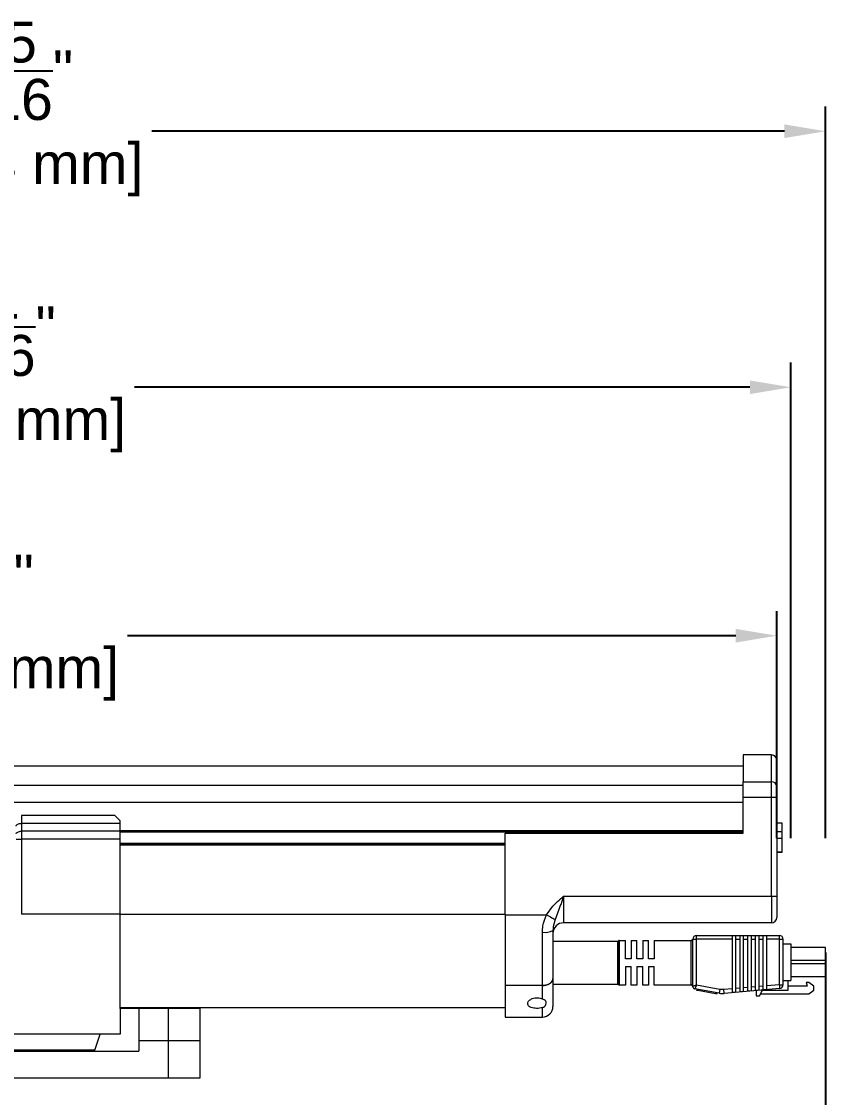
# Model space of a CAD drawing. Header units: inches. Extents: x -0.8 to 21.1, y 0 to 14.4.
# Drawn here: x 5.82 to 11.7, y 6.5 to 14.38 of the extents above; entities that cross this region are included whole.
import ezdxf

# ---------------------------------------------------------------- set-up
doc = ezdxf.new("R2010")
doc.units = ezdxf.units.IN
doc.header["$MEASUREMENT"] = 0
doc.layers.add('DIMENSIONS', color=1, linetype='Continuous')
doc.styles.get("Standard").update_dxf_attribs({"font": 'Arial.ttf'})
doc.dimstyles.new('Big 1IN', dxfattribs={"dimtxt": 0.3, "dimasz": 0.3, "dimexe": 0.18, "dimexo": 0.0625, "dimgap": 0.09, "dimtad": 0, "dimtih": 1, "dimtoh": 1, "dimdec": 5, "dimzin": 0, "dimdsep": 46, "dimlunit": 4, "dimtxsty": 'Standard', "dimcen": 0.5, "dimadec": 0, "dimazin": 0, "dimtfac": 1, "dimtdec": 5, "dimtofl": 0, "dimtmove": 0, "dimatfit": 3, "dimfxl": 1, "dimtolj": 1, "dimtzin": 0, "dimarcsym": 0})

# ---------------------------------------------------------------- blocks, each defined once
blk = doc.blocks.new('*D15')
at = {"layer": 'Defpoints', "color": 0, "transparency": 16777216}
for p in [(-0.6112, 9.883), (-0.6112, 8.3383), (11.3413, 8.3383)]:
    blk.add_point(p, dxfattribs=at)
at = {"layer": 'DIMENSIONS', "color": 0, "lineweight": -2, "transparency": 16777216}
for p, q in [((-0.6112, 8.4008), (-0.6112, 10.063)), ((11.3413, 8.4008), (11.3413, 10.063)), ((-0.3112, 9.883), (4.1393, 9.883)), ((11.0413, 9.883), (6.5908, 9.883))]:
    blk.add_line(p, q, dxfattribs=at)
at = {"layer": 'DIMENSIONS', "color": 0, "transparency": 16777216}
for points in [[(-0.3112, 9.933), (-0.3112, 9.833), (-0.6112, 9.883)], [(11.0413, 9.933), (11.0413, 9.833), (11.3413, 9.883)]]:
    blk.add_solid(points, dxfattribs=at)
at = {"layer": 'DIMENSIONS', "color": 0, "transparency": 16777216, "char_height": 0.3, "attachment_point": 5}
for s, insert in [('\\A1;11{\\H1x;\\S15/16;}"', (5.3651, 10.3259)), ('\\A1;[303.59 mm]', (5.3651, 9.6021))]:
    blk.add_mtext(s, dxfattribs=dict(at, insert=insert))
blk = doc.blocks.new('*D16')
at = {"layer": 'Defpoints', "color": 0, "transparency": 16777216}
for p in [(11.4443, 11.7006), (-0.6112, 8.3383), (11.4443, 8.3383)]:
    blk.add_point(p, dxfattribs=at)
at = {"layer": 'DIMENSIONS', "color": 0, "lineweight": -2, "transparency": 16777216}
for p, q in [((-0.6112, 8.4008), (-0.6112, 11.8806)), ((11.4443, 8.4008), (11.4443, 11.8806)), ((-0.3112, 11.7006), (4.1908, 11.7006)), ((11.1443, 11.7006), (6.6423, 11.7006))]:
    blk.add_line(p, q, dxfattribs=at)
at = {"layer": 'DIMENSIONS', "color": 0, "transparency": 16777216}
for points in [[(-0.3112, 11.7506), (-0.3112, 11.6506), (-0.6112, 11.7006)], [(11.1443, 11.7506), (11.1443, 11.6506), (11.4443, 11.7006)]]:
    blk.add_solid(points, dxfattribs=at)
at = {"layer": 'DIMENSIONS', "color": 0, "transparency": 16777216, "char_height": 0.3, "attachment_point": 5}
for s, insert in [('\\A1;1\'-0{\\H1x;\\S1/16;}"', (5.4166, 12.1435)), ('\\A1;[306.21 mm]', (5.4166, 11.4197))]:
    blk.add_mtext(s, dxfattribs=dict(at, insert=insert))
blk = doc.blocks.new('*D17')
at = {"layer": 'Defpoints', "color": 0, "transparency": 16777216}
for p in [(11.6976, 13.5733), (-0.6112, 8.3383), (11.6976, 8.3383)]:
    blk.add_point(p, dxfattribs=at)
at = {"layer": 'DIMENSIONS', "color": 0, "lineweight": -2, "transparency": 16777216}
for p, q in [((-0.6112, 8.4008), (-0.6112, 13.7533)), ((11.6976, 8.4008), (11.6976, 13.7533)), ((-0.3112, 13.5733), (4.3175, 13.5733)), ((11.3976, 13.5733), (6.769, 13.5733))]:
    blk.add_line(p, q, dxfattribs=at)
at = {"layer": 'DIMENSIONS', "color": 0, "transparency": 16777216}
for points in [[(-0.3112, 13.6233), (-0.3112, 13.5233), (-0.6112, 13.5733)], [(11.3976, 13.6233), (11.3976, 13.5233), (11.6976, 13.5733)]]:
    blk.add_solid(points, dxfattribs=at)
at = {"layer": 'DIMENSIONS', "color": 0, "transparency": 16777216, "char_height": 0.3, "attachment_point": 5}
for s, insert in [('\\A1;1\'-0{\\H1x;\\S5/16;}"', (5.5432, 14.0162)), ('\\A1;[312.64 mm]', (5.5432, 13.2924))]:
    blk.add_mtext(s, dxfattribs=dict(at, insert=insert))
blk = doc.blocks.new('*D18')
at = {"layer": 'Defpoints', "color": 0, "transparency": 16777216}
for p in [(-0.7766, 7.629), (11.6976, 7.629), (11.6976, 5.448)]:
    blk.add_point(p, dxfattribs=at)
at = {"layer": 'DIMENSIONS', "color": 0, "lineweight": -2, "transparency": 16777216}
for p, q in [((-0.7766, 7.5665), (-0.7766, 5.268)), ((11.6976, 7.5665), (11.6976, 5.268)), ((-0.4766, 5.448), (4.2348, 5.448)), ((11.3976, 5.448), (6.6862, 5.448))]:
    blk.add_line(p, q, dxfattribs=at)
at = {"layer": 'DIMENSIONS', "color": 0, "transparency": 16777216}
for points in [[(-0.4766, 5.498), (-0.4766, 5.398), (-0.7766, 5.448)], [(11.3976, 5.498), (11.3976, 5.398), (11.6976, 5.448)]]:
    blk.add_solid(points, dxfattribs=at)
at = {"layer": 'DIMENSIONS', "color": 0, "transparency": 16777216, "char_height": 0.3, "attachment_point": 5}
for s, insert in [('\\A1;1\'-0{\\H1x;\\S15/32;}"', (5.4605, 5.8929)), ('\\A1;[316.85 mm]', (5.4605, 5.1671))]:
    blk.add_mtext(s, dxfattribs=dict(at, insert=insert))

msp = doc.modelspace()

# ---------------------------------------------------------------- linework, layer by layer
at = {"color": 7, "linetype": 'Continuous', "lineweight": 15}
for p, q in [((11.30231, 9.010915), (11.095696, 9.010915)), ((11.095696, 9.010915), (11.095696, 8.814534)), ((11.095696, 8.927869), (-0.365556, 8.927869)), ((11.341294, 8.971931), (11.341294, 8.781482)), ((11.095696, 8.786862), (-0.365556, 8.786862)), ((11.095696, 8.814534), (11.30231, 8.814534)), ((11.095696, 8.69885), (11.095696, 8.814534)), ((11.30231, 8.69885), (11.30231, 8.814534)), ((11.341294, 8.781482), (11.341294, 8.69885)), ((11.30231, 8.69885), (11.095696, 8.69885)), ((11.095696, 8.438882), (11.095696, 8.69885)), ((11.341294, 8.69885), (11.30231, 8.69885)), ((11.30231, 7.977845), (11.30231, 8.69885)), ((11.341294, 8.69885), (11.341294, 7.977845)), ((5.815376, 8.568449), (5.815376, 8.509973)), ((6.497592, 8.568449), (5.815376, 8.568449)), ((5.815376, 8.509973), (5.815376, 8.452522)), ((6.536575, 8.509973), (5.815376, 8.509973)), ((6.536575, 8.509973), (6.536575, 8.529465)), ((6.536575, 8.452522), (6.536575, 8.509973)), ((11.380277, 8.51232), (11.341294, 8.51232)), ((11.380277, 8.453411), (11.380277, 8.51232)), ((5.815376, 8.452522), (5.815376, 8.394046)), ((6.536575, 8.452522), (5.815376, 8.452522)), ((6.536575, 8.394046), (6.536575, 8.452522)), ((11.095696, 8.446679), (6.536575, 8.446679)), ((9.353121, 7.841618), (9.353121, 8.438882)), ((9.353121, 8.438882), (11.095696, 8.438882)), ((11.380277, 8.448887), (11.341294, 8.448887)), ((5.776392, 8.394046), (5.815376, 8.394046)), ((6.536575, 8.394046), (5.815376, 8.394046)), ((5.815376, 8.394046), (5.815376, 7.845516)), ((6.536575, 7.845516), (6.536575, 8.394046)), ((6.536575, 8.360914), (9.353121, 8.360914)), ((11.380277, 8.400089), (11.341294, 8.400089)), ((11.380277, 8.299364), (11.380277, 8.400089)), ((11.380277, 8.299364), (11.341294, 8.299364)), ((11.380277, 8.296543), (11.341294, 8.296543)), ((9.781943, 7.977845), (9.781943, 7.782926)), ((9.781943, 7.977845), (11.30231, 7.977845)), ((11.30231, 7.977845), (11.341294, 7.977845)), ((11.30231, 7.977845), (11.30231, 7.782926)), ((11.341294, 7.977845), (11.341294, 7.82191)), ((9.657033, 7.841618), (9.703975, 7.904886)), ((6.536575, 7.845516), (5.815376, 7.845516)), ((6.536575, 7.155504), (6.536575, 7.845516)), ((9.353121, 7.841618), (9.657033, 7.841618)), ((9.353121, 7.841618), (9.353121, 7.324124)), ((9.703975, 7.726834), (9.703975, 7.37436)), ((11.30231, 7.782926), (9.781943, 7.782926)), ((9.626008, 7.324124), (9.626008, 7.713487)), ((10.177628, 7.646483), (9.703975, 7.646483)), ((10.177628, 7.639684), (10.177628, 7.34129)), ((10.191703, 7.653759), (10.233929, 7.653759)), ((10.233929, 7.518638), (10.233929, 7.653759)), ((10.276154, 7.653759), (10.31838, 7.653759)), ((10.276154, 7.653759), (10.276154, 7.518638)), ((10.31838, 7.518638), (10.31838, 7.653759)), ((10.360605, 7.653759), (10.402831, 7.653759)), ((10.360605, 7.653759), (10.360605, 7.518638)), ((10.402831, 7.518638), (10.402831, 7.653759)), ((10.445056, 7.653759), (10.712765, 7.653759)), ((10.445056, 7.653759), (10.445056, 7.518638)), ((10.712484, 7.648929), (10.712484, 7.332045)), ((10.726559, 7.662588), (10.75471, 7.662588)), ((10.726559, 7.318386), (10.726559, 7.662588)), ((10.75471, 7.662588), (10.75471, 7.690738)), ((10.75471, 7.690738), (11.359824, 7.690738)), ((11.014508, 7.662588), (10.75471, 7.662588)), ((10.75471, 7.325473), (10.75471, 7.662588)), ((11.014508, 7.686967), (11.014508, 7.662588)), ((11.042659, 7.686967), (11.014508, 7.686967)), ((11.014508, 7.662588), (11.014508, 7.299572)), ((11.042659, 7.302035), (11.042659, 7.662588)), ((11.042659, 7.662588), (11.070809, 7.662588)), ((11.098959, 7.686967), (11.070809, 7.686967)), ((11.070809, 7.662588), (11.070809, 7.304497)), ((11.098959, 7.662588), (11.12711, 7.662588)), ((11.098959, 7.30696), (11.098959, 7.662588)), ((11.15526, 7.686967), (11.12711, 7.686967)), ((11.12711, 7.662588), (11.12711, 7.309423)), ((11.15526, 7.662588), (11.18341, 7.662588)), ((11.15526, 7.311886), (11.15526, 7.662588)), ((11.211561, 7.686967), (11.18341, 7.686967)), ((11.18341, 7.662588), (11.18341, 7.314349)), ((11.211561, 7.662588), (11.239711, 7.662588)), ((11.211561, 7.316812), (11.211561, 7.662588)), ((11.267861, 7.686967), (11.239711, 7.686967)), ((11.239711, 7.662588), (11.239711, 7.319274)), ((11.267861, 7.662588), (11.267861, 7.686967)), ((11.359824, 7.662588), (11.267861, 7.662588)), ((11.267861, 7.321737), (11.267861, 7.662588)), ((11.359824, 7.690738), (11.359824, 7.662588)), ((11.359824, 7.662588), (11.359824, 7.329783)), ((11.359824, 7.662588), (11.387974, 7.662588)), ((11.387974, 7.329783), (11.387974, 7.662588)), ((11.387974, 7.628808), (11.444275, 7.628808)), ((11.444275, 7.628808), (11.444275, 7.36138)), ((11.697628, 7.602065), (11.444275, 7.602065)), ((11.697628, 7.506354), (11.697628, 7.602065)), ((10.276154, 7.518638), (10.233929, 7.518638)), ((10.360605, 7.518638), (10.31838, 7.518638)), ((10.445056, 7.518638), (10.402831, 7.518638)), ((11.697628, 7.506354), (11.444275, 7.506354)), ((11.697628, 7.483833), (11.444275, 7.483833)), ((11.697628, 7.388122), (11.697628, 7.483833)), ((10.233929, 7.462337), (10.233929, 7.327215)), ((10.233929, 7.462337), (10.276154, 7.462337)), ((10.276154, 7.327215), (10.276154, 7.462337)), ((10.31838, 7.462337), (10.31838, 7.327215)), ((10.31838, 7.462337), (10.360605, 7.462337)), ((10.360605, 7.327215), (10.360605, 7.462337)), ((10.402831, 7.462337), (10.402831, 7.327215)), ((10.402831, 7.462337), (10.445056, 7.462337)), ((10.445056, 7.327215), (10.445056, 7.462337)), ((9.626008, 7.324124), (9.353121, 7.324124)), ((9.353121, 7.324124), (9.353121, 7.09313)), ((9.626008, 7.226414), (9.626008, 7.324124)), ((9.703975, 7.37436), (9.703975, 7.171097)), ((9.703975, 7.334613), (10.177628, 7.334613)), ((10.233929, 7.327215), (10.191703, 7.327215)), ((10.31838, 7.327215), (10.276154, 7.327215)), ((10.402831, 7.327215), (10.360605, 7.327215)), ((10.712806, 7.327215), (10.445056, 7.327215)), ((10.924446, 7.295544), (10.75471, 7.325473)), ((11.359824, 7.329783), (11.267861, 7.321737)), ((11.267861, 7.297265), (11.267861, 7.321737)), ((11.359824, 7.329783), (11.387974, 7.329783)), ((11.387974, 7.36138), (11.444275, 7.36138)), ((11.42457, 7.291047), (11.42457, 7.36138)), ((11.697628, 7.388122), (11.444275, 7.388122)), ((11.556876, 7.347304), (11.562507, 7.319154)), ((11.576582, 7.347304), (11.556876, 7.347304)), ((11.613177, 7.319154), (11.576582, 7.347304)), ((10.919557, 7.267821), (10.742843, 7.298981)), ((10.757009, 7.287907), (10.758476, 7.296224)), ((10.762573, 7.286926), (10.76404, 7.295243)), ((10.893795, 7.263788), (10.762573, 7.286926)), ((10.893795, 7.263788), (10.895261, 7.272105)), ((10.901344, 7.262457), (10.90281, 7.270774)), ((10.902456, 7.262261), (10.903923, 7.270578)), ((11.014508, 7.299572), (10.953812, 7.294261)), ((11.362278, 7.30174), (10.956266, 7.266218)), ((11.014508, 7.299572), (11.014508, 7.2751)), ((11.014508, 7.2751), (11.042659, 7.277562)), ((11.070809, 7.304497), (11.042659, 7.302035)), ((11.070809, 7.280025), (11.098959, 7.282488)), ((11.12711, 7.309423), (11.098959, 7.30696)), ((11.12711, 7.284951), (11.15526, 7.287414)), ((11.18341, 7.314349), (11.15526, 7.311886)), ((11.18341, 7.289877), (11.211561, 7.292339)), ((11.190922, 7.286748), (11.190922, 7.247684)), ((11.190922, 7.247684), (11.215456, 7.247684)), ((11.239711, 7.319274), (11.211561, 7.316812)), ((11.215456, 7.247684), (11.237679, 7.290839)), ((11.223267, 7.262853), (11.576582, 7.262853)), ((11.239711, 7.294802), (11.267861, 7.297265)), ((11.240058, 7.291047), (11.42457, 7.291047)), ((11.562507, 7.319154), (11.42457, 7.319154)), ((11.576582, 7.262853), (11.613177, 7.291004)), ((11.613177, 7.291004), (11.613177, 7.319154)), ((6.536575, 7.1633), (9.353121, 7.1633)), ((6.536575, 7.155504), (6.536575, 6.968382)), ((6.965397, 7.155504), (6.536575, 7.155504)), ((6.673019, 7.15532), (6.673019, 6.921601)), ((6.887429, 7.15532), (6.673019, 7.15532)), ((6.887429, 7.15532), (6.887429, 6.921601)), ((7.121332, 7.15532), (6.887429, 7.15532)), ((6.965397, 7.155504), (6.965397, 7.15532)), ((7.121332, 6.921601), (7.121332, 7.15532)), ((9.353121, 7.09313), (9.626008, 7.09313)), ((6.390386, 6.968382), (5.7569, 6.968382)), ((6.351402, 6.85143), (6.390386, 6.968382)), ((6.536575, 6.968382), (6.390386, 6.968382)), ((6.351402, 6.85143), (4.265771, 6.85143)), ((6.351402, 6.843634), (6.351402, 6.85143)), ((6.673019, 6.921601), (6.887429, 6.921601)), ((6.673019, 6.921601), (6.673019, 6.843634)), ((6.887429, 6.921601), (7.121332, 6.921601)), ((6.887429, 6.921601), (6.887429, 6.648715)), ((7.121332, 6.648715), (7.121332, 6.921601)), ((3.944155, 6.843634), (6.673019, 6.843634)), ((3.729744, 6.648715), (6.887429, 6.648715)), ((6.887429, 6.648715), (7.121332, 6.648715))]:
    msp.add_line(p, q, dxfattribs=at)
at = {"color": 8, "linetype": 'Continuous', "lineweight": 15}
for p, q in [((11.30231, 8.814534), (11.30231, 9.010915)), ((11.095696, 8.786387), (-0.365556, 8.786387)), ((11.095696, 8.661919), (-0.365556, 8.661919)), ((6.536575, 8.458374), (11.095696, 8.458374)), ((6.536575, 8.364813), (9.353121, 8.364813)), ((6.536575, 8.353118), (9.353121, 8.353118)), ((6.536575, 7.845516), (9.353121, 7.845516)), ((10.191703, 7.327215), (10.191703, 7.653759)), ((9.626008, 7.09313), (9.626008, 7.162344))]:
    msp.add_line(p, q, dxfattribs=at)
msp.add_line((10.177628, 7.646422), (10.177628, 7.334552))
at = {"color": 7, "linetype": 'Continuous', "lineweight": 15, "flags": 128}
for points in [[(5.776392, 8.490481), (5.777141, 8.494284), (5.779359, 8.497941), (5.782962, 8.50131), (5.78781, 8.504264), (5.793717, 8.506688), (5.800457, 8.508489), (5.80777, 8.509599), (5.815376, 8.509973)], [(6.497592, 8.568449), (6.500167, 8.565873), (6.507781, 8.558259), (6.520098, 8.545942), (6.536575, 8.529465)], [(5.776392, 8.43303), (5.777141, 8.436833), (5.779359, 8.440489), (5.782962, 8.443859), (5.78781, 8.446813), (5.793717, 8.449237), (5.800457, 8.451038), (5.80777, 8.452148), (5.815376, 8.452522)], [(9.657033, 7.841618), (9.666918, 7.836013), (9.676593, 7.830527), (9.68585, 7.825278), (9.694492, 7.820379), (9.702333, 7.815933), (9.709206, 7.812035), (9.714966, 7.80877), (9.719488, 7.806206)], [(11.359824, 7.329783), (11.360303, 7.324312), (11.360763, 7.319051), (11.361187, 7.314203), (11.361559, 7.309953), (11.361864, 7.306466), (11.362091, 7.303874), (11.362231, 7.302279), (11.362278, 7.30174)], [(10.924446, 7.295544), (10.923492, 7.290135), (10.922575, 7.284935), (10.92173, 7.280142), (10.920989, 7.275941), (10.920381, 7.272493), (10.919929, 7.269931), (10.919651, 7.268354), (10.919557, 7.267821)], [(10.956266, 7.266218), (10.956219, 7.266757), (10.956079, 7.268353), (10.955852, 7.270944), (10.955547, 7.274432), (10.955176, 7.278682), (10.954751, 7.28353), (10.954291, 7.288791), (10.953812, 7.294261)]]:
    msp.add_lwpolyline(points, dxfattribs=at)
at = {"color": 7, "linetype": 'Continuous', "lineweight": 15}
for centre, radius, start, end in [((11.30231, 8.971931), 0.038984, 0, 90), ((11.30505, 8.77825), 0.036387, 5.0948975, 94.3189551), ((11.30231, 7.82191), 0.038984, 270, 0), ((9.644928, 7.83736), 0.12531, 261.3156623, 298.1125678), ((9.781943, 7.704958), 0.077968, 90, 180), ((10.191703, 7.639684), 0.014075, 90, 180), ((10.712689, 7.662799), 0.013872, 269.1527762, 359.1269606), ((10.75471, 7.662588), 0.02815, 90, 180), ((11.359824, 7.662588), 0.02815, 0, 90), ((10.191703, 7.34129), 0.014075, 180, 270), ((10.712689, 7.318175), 0.013872, 0.873022, 90.8471862), ((11.359824, 7.329783), 0.02815, 275, 0), ((10.943999, 7.406434), 0.140752, 260, 275), ((9.626008, 7.171097), 0.077968, 270, 0)]:
    msp.add_arc(centre, radius, start, end, dxfattribs=at)
for points, knots in [([(11.380277, 8.400089), (11.380277, 8.407551), (11.380277, 8.422467), (11.380277, 8.438735), (11.380277, 8.447626), (11.380277, 8.448467), (11.380277, 8.448887)], [0, 0, 0, 0, 0.27957156, 0.5588197, 0.77923296, 1, 1, 1, 1]), ([(9.703975, 7.904886), (9.715093, 7.916313), (9.739821, 7.941729), (9.766945, 7.964861), (9.781818, 7.977737), (9.781943, 7.977845)], [0, 0, 0, 0, 0.44753016, 0.9953826, 1, 1, 1, 1]), ([(9.781943, 7.977845), (9.781881, 7.977666), (9.77817, 7.966951), (9.770831, 7.945795), (9.756839, 7.906111), (9.739172, 7.859317), (9.726078, 7.823989), (9.719488, 7.806206)], [0, 0, 0, 0, 0.00297791, 0.17891035, 0.35302468, 0.67433237, 1, 1, 1, 1]), ([(9.626008, 7.713487), (9.626704, 7.729184), (9.628662, 7.773309), (9.645916, 7.814853), (9.657033, 7.841618)], [0, 0, 0, 0, 0.35575414, 1, 1, 1, 1]), ([(9.719488, 7.806206), (9.713936, 7.788568), (9.705623, 7.762162), (9.704386, 7.735641), (9.703975, 7.726834)], [0, 0, 0, 0, 0.66791494, 1, 1, 1, 1]), ([(10.712799, 7.653831), (10.713033, 7.653808), (10.714313, 7.653683), (10.716535, 7.654188), (10.719192, 7.655184), (10.721345, 7.656557), (10.723008, 7.658056), (10.724222, 7.659533), (10.725044, 7.660828), (10.725531, 7.661789), (10.725782, 7.662365), (10.725888, 7.662626), (10.725958, 7.662805), (10.72603, 7.662998), (10.726114, 7.663235), (10.726222, 7.66356), (10.726307, 7.66388), (10.726297, 7.663834), (10.726293, 7.663813)], [0, 0, 0, 0, 0.0197247, 0.10780686, 0.18695768, 0.25793422, 0.32061871, 0.37431811, 0.41788751, 0.44953668, 0.46458106, 0.47403193, 0.48399899, 0.50025981, 0.53731006, 0.62819021, 0.82762654, 1, 1, 1, 1]), ([(10.726287, 7.663783), (10.726294, 7.663806), (10.72632, 7.663886), (10.726198, 7.66348), (10.726223, 7.662724), (10.726226, 7.662644)], [0, 0, 0, 0, 0.25903447, 0.9215644, 1, 1, 1, 1]), ([(10.7267, 7.665674), (10.726669, 7.665446), (10.726593, 7.664879), (10.726418, 7.664211), (10.726316, 7.66387), (10.726297, 7.663806)], [0, 0, 0, 0, 0.353934, 0.8787406, 1, 1, 1, 1]), ([(11.042659, 7.662588), (11.042659, 7.665046), (11.042659, 7.669963), (11.042659, 7.676805), (11.042659, 7.682797), (11.042659, 7.685577), (11.042659, 7.686967)], [0, 0, 0, 0, 0.25000004, 0.49999976, 0.74999988, 1, 1, 1, 1]), ([(11.070809, 7.686967), (11.070809, 7.685577), (11.070809, 7.682797), (11.070809, 7.676805), (11.070809, 7.669963), (11.070809, 7.665046), (11.070809, 7.662588)], [0, 0, 0, 0, 0.25000012, 0.50000024, 0.74999996, 1, 1, 1, 1]), ([(11.098959, 7.662588), (11.098959, 7.665046), (11.098959, 7.669963), (11.098959, 7.676805), (11.098959, 7.682797), (11.098959, 7.685577), (11.098959, 7.686967)], [0, 0, 0, 0, 0.25000004, 0.49999976, 0.74999988, 1, 1, 1, 1]), ([(11.12711, 7.686967), (11.12711, 7.685577), (11.12711, 7.682797), (11.12711, 7.676805), (11.12711, 7.669963), (11.12711, 7.665046), (11.12711, 7.662588)], [0, 0, 0, 0, 0.25000012, 0.50000024, 0.74999996, 1, 1, 1, 1]), ([(11.15526, 7.662588), (11.15526, 7.665046), (11.15526, 7.669963), (11.15526, 7.676805), (11.15526, 7.682797), (11.15526, 7.685577), (11.15526, 7.686967)], [0, 0, 0, 0, 0.25000004, 0.49999976, 0.74999988, 1, 1, 1, 1]), ([(11.18341, 7.686967), (11.18341, 7.685577), (11.18341, 7.682797), (11.18341, 7.676805), (11.18341, 7.669963), (11.18341, 7.665046), (11.18341, 7.662588)], [0, 0, 0, 0, 0.25000012, 0.50000024, 0.74999996, 1, 1, 1, 1]), ([(11.211561, 7.662588), (11.211561, 7.665046), (11.211561, 7.669963), (11.211561, 7.676805), (11.211561, 7.682797), (11.211561, 7.685577), (11.211561, 7.686967)], [0, 0, 0, 0, 0.25000004, 0.49999976, 0.74999988, 1, 1, 1, 1]), ([(11.239711, 7.686967), (11.239711, 7.685577), (11.239711, 7.682797), (11.239711, 7.676805), (11.239711, 7.669963), (11.239711, 7.665046), (11.239711, 7.662588)], [0, 0, 0, 0, 0.25000012, 0.50000024, 0.74999996, 1, 1, 1, 1]), ([(9.626008, 7.324124), (9.634759, 7.324678), (9.652261, 7.325784), (9.675592, 7.334415), (9.693224, 7.347121), (9.702625, 7.361252), (9.70359, 7.370618), (9.703975, 7.37436)], [0, 0, 0, 0, 0.21408288, 0.42815693, 0.64242515, 0.85713487, 1, 1, 1, 1]), ([(9.703975, 7.37436), (9.703111, 7.368702), (9.701382, 7.357384), (9.68789, 7.342306), (9.668042, 7.330948), (9.64613, 7.324969), (9.631697, 7.324363), (9.626008, 7.324124)], [0, 0, 0, 0, 0.21535541, 0.43072259, 0.64578966, 0.86036441, 1, 1, 1, 1]), ([(10.726452, 7.3162), (10.726453, 7.316195), (10.726454, 7.316179), (10.726398, 7.316524), (10.726243, 7.317169), (10.72595, 7.318102), (10.725421, 7.319388), (10.724441, 7.321124), (10.722879, 7.323071), (10.720634, 7.324969), (10.717721, 7.326435), (10.715, 7.327213), (10.713323, 7.327123), (10.71282, 7.327096)], [0, 0, 0, 0, 0.06691242, 0.21913456, 0.33282663, 0.41564883, 0.49107258, 0.56383161, 0.64605469, 0.74006882, 0.84300011, 0.95292462, 1, 1, 1, 1]), ([(10.75471, 7.325473), (10.753212, 7.325097), (10.750486, 7.324413), (10.746887, 7.323507), (10.74301, 7.322526), (10.738905, 7.321497), (10.734568, 7.320401), (10.731072, 7.319528), (10.72754, 7.318644), (10.726948, 7.318488), (10.726559, 7.318386)], [0, 0, 0, 0, 0.10333012, 0.18797415, 0.25391806, 0.38625302, 0.50561318, 0.63545948, 0.76117586, 1, 1, 1, 1]), ([(10.742843, 7.298981), (10.74301, 7.299343), (10.743265, 7.299897), (10.744557, 7.302793), (10.745491, 7.304887), (10.746273, 7.306639), (10.747121, 7.308529), (10.74803, 7.310556), (10.749049, 7.312833), (10.75037, 7.315787), (10.752259, 7.319986), (10.753807, 7.323452), (10.75471, 7.325473)], [0, 0, 0, 0, 0.23874529, 0.36443724, 0.42890643, 0.49444043, 0.55252683, 0.6138706, 0.67848273, 0.7463726, 0.85219366, 1, 1, 1, 1]), ([(10.726276, 7.319016), (10.726275, 7.318951), (10.726262, 7.318269), (10.726377, 7.317724), (10.726592, 7.316832), (10.726686, 7.315983), (10.726711, 7.315761)], [0, 0, 0, 0, 0.0625212, 0.66464659, 0.91238572, 1, 1, 1, 1]), ([(10.726559, 7.318386), (10.726792, 7.316091), (10.727258, 7.311501), (10.730894, 7.305489), (10.736184, 7.300864), (10.740623, 7.299608), (10.742843, 7.298981)], [0, 0, 0, 0, 0.24999986, 0.49999997, 0.74999999, 1, 1, 1, 1]), ([(10.726712, 7.31622), (10.726727, 7.316003), (10.726814, 7.314785), (10.72677, 7.315323), (10.726735, 7.315764)], [0, 0, 0, 0, 0.17848049, 1, 1, 1, 1]), ([(10.762573, 7.286926), (10.761335, 7.287144), (10.758857, 7.287581), (10.756947, 7.287918), (10.756986, 7.287911), (10.757009, 7.287907)], [0, 0, 0, 0, 0.27874451, 0.55774188, 1, 1, 1, 1]), ([(10.901344, 7.262457), (10.901296, 7.262466), (10.9012, 7.262482), (10.89953, 7.262777), (10.896675, 7.26328), (10.894756, 7.263619), (10.893795, 7.263788)], [0, 0, 0, 0, 0.28090778, 0.55957488, 0.77954275, 1, 1, 1, 1]), ([(10.953812, 7.294261), (10.948897, 7.293993), (10.939066, 7.293456), (10.929319, 7.294848), (10.924446, 7.295544)], [0, 0, 0, 0, 0.49999952, 1, 1, 1, 1]), ([(11.042659, 7.277562), (11.042658, 7.278978), (11.042656, 7.281583), (11.042662, 7.287131), (11.042667, 7.293832), (11.042662, 7.299107), (11.042659, 7.302035)], [0, 0, 0, 0, 0.25312106, 0.46577571, 0.70344841, 1, 1, 1, 1]), ([(11.070809, 7.304497), (11.070812, 7.30157), (11.070817, 7.296296), (11.070812, 7.289594), (11.070806, 7.284046), (11.070808, 7.281441), (11.070809, 7.280025)], [0, 0, 0, 0, 0.29652526, 0.5342031, 0.74686582, 1, 1, 1, 1]), ([(11.098959, 7.282488), (11.098958, 7.283904), (11.098957, 7.286509), (11.098963, 7.292057), (11.098968, 7.298758), (11.098962, 7.304032), (11.098959, 7.30696)], [0, 0, 0, 0, 0.25312131, 0.46577576, 0.70344844, 1, 1, 1, 1]), ([(11.12711, 7.309423), (11.127113, 7.306496), (11.127118, 7.301221), (11.127113, 7.29452), (11.127107, 7.288972), (11.127109, 7.286367), (11.12711, 7.284951)], [0, 0, 0, 0, 0.29652526, 0.5342031, 0.74686582, 1, 1, 1, 1]), ([(11.15526, 7.287414), (11.155259, 7.28883), (11.155257, 7.291435), (11.155263, 7.296982), (11.155268, 7.303684), (11.155263, 7.308958), (11.15526, 7.311886)], [0, 0, 0, 0, 0.25312116, 0.46577578, 0.70344845, 1, 1, 1, 1]), ([(11.18341, 7.314349), (11.183413, 7.311421), (11.183419, 7.306147), (11.183414, 7.299446), (11.183407, 7.293898), (11.183409, 7.291292), (11.18341, 7.289877)], [0, 0, 0, 0, 0.29652526, 0.5342031, 0.74686582, 1, 1, 1, 1]), ([(11.211561, 7.292339), (11.21156, 7.293755), (11.211558, 7.29636), (11.211564, 7.301908), (11.211569, 7.308609), (11.211564, 7.313884), (11.211561, 7.316812)], [0, 0, 0, 0, 0.25312116, 0.46577578, 0.70344845, 1, 1, 1, 1]), ([(11.239711, 7.319274), (11.239714, 7.316347), (11.239719, 7.311073), (11.239714, 7.304371), (11.239708, 7.298823), (11.23971, 7.296218), (11.239711, 7.294802)], [0, 0, 0, 0, 0.29652526, 0.5342031, 0.74686582, 1, 1, 1, 1]), ([(9.626008, 7.162344), (9.622919, 7.161454), (9.613527, 7.158747), (9.5953, 7.156513), (9.573169, 7.156933), (9.553076, 7.160284), (9.53628, 7.166393), (9.524013, 7.175312), (9.51781, 7.187055), (9.519467, 7.2012), (9.530354, 7.216149), (9.548745, 7.227895), (9.570297, 7.234341), (9.590714, 7.235719), (9.61004, 7.232837), (9.621002, 7.228825), (9.625954, 7.22644), (9.626008, 7.226414)], [0, 0, 0, 0, 0.03576697, 0.10874342, 0.17678857, 0.24357563, 0.31214852, 0.38529056, 0.4655793, 0.55465108, 0.65103216, 0.7467514, 0.81236143, 0.87823616, 0.93811442, 0.99932763, 1, 1, 1, 1]), ([(9.626008, 7.162344), (9.631566, 7.165036), (9.644186, 7.171149), (9.654061, 7.186574), (9.656685, 7.202267), (9.64871, 7.214523), (9.635772, 7.221679), (9.62754, 7.225671), (9.626008, 7.226414)], [0, 0, 0, 0, 0.15882431, 0.3606373, 0.56593591, 0.77440512, 0.95801278, 1, 1, 1, 1])]:
    msp.add_open_spline(points, degree=3, knots=knots, dxfattribs=at)
at = {"color": 8, "linetype": 'Continuous', "lineweight": 15}
for points, knots in [([(10.712765, 7.653397), (10.712778, 7.653495), (10.71283, 7.65389), (10.712538, 7.651937), (10.712496, 7.649564), (10.712484, 7.648929)], [0, 0, 0, 0, 0.19614124, 0.7851243, 1, 1, 1, 1]), ([(10.712484, 7.332045), (10.712612, 7.330263), (10.712817, 7.327395), (10.712809, 7.327665), (10.712806, 7.327768)], [0, 0, 0, 0, 0.62143501, 1, 1, 1, 1])]:
    msp.add_open_spline(points, degree=3, knots=knots, dxfattribs=at)

# ---------------------------------------------------------------- dimensions: what is measured, and where the dimension line sits
at = {"layer": 'DIMENSIONS'}
for base, p1, p2, picture, middle in [((11.697628, 13.573312), (-0.611154, 8.338347), (11.697628, 8.338347), '*D17', (5.543237, 13.573312)), ((11.444275, 11.70059), (-0.611154, 8.338347), (11.444275, 8.338347), '*D16', (5.41656, 11.70059)), ((11.697628, 5.448028), (-0.776639, 7.628985), (11.697628, 7.628985), '*D18', (5.460495, 5.448028))]:
    dim = msp.add_linear_dim(base=base, p1=p1, p2=p2, dimstyle='Big 1IN', override={"dimpost": '\\X'}, dxfattribs=at)
    dim.commit()
    dim.dimension.update_dxf_attribs({"geometry": picture, "text_midpoint": middle, "dimtype": 160})
dim = msp.add_linear_dim(base=(-0.611154, 9.882993), p1=(11.341294, 8.338347), p2=(-0.611154, 8.338347), dimstyle='Big 1IN', override={"dimpost": '\\X'}, dxfattribs=at)
dim.commit()
dim.dimension.update_dxf_attribs({"geometry": '*D15', "text_midpoint": (5.36507, 9.882993)})

doc.saveas('drawing.dxf')
